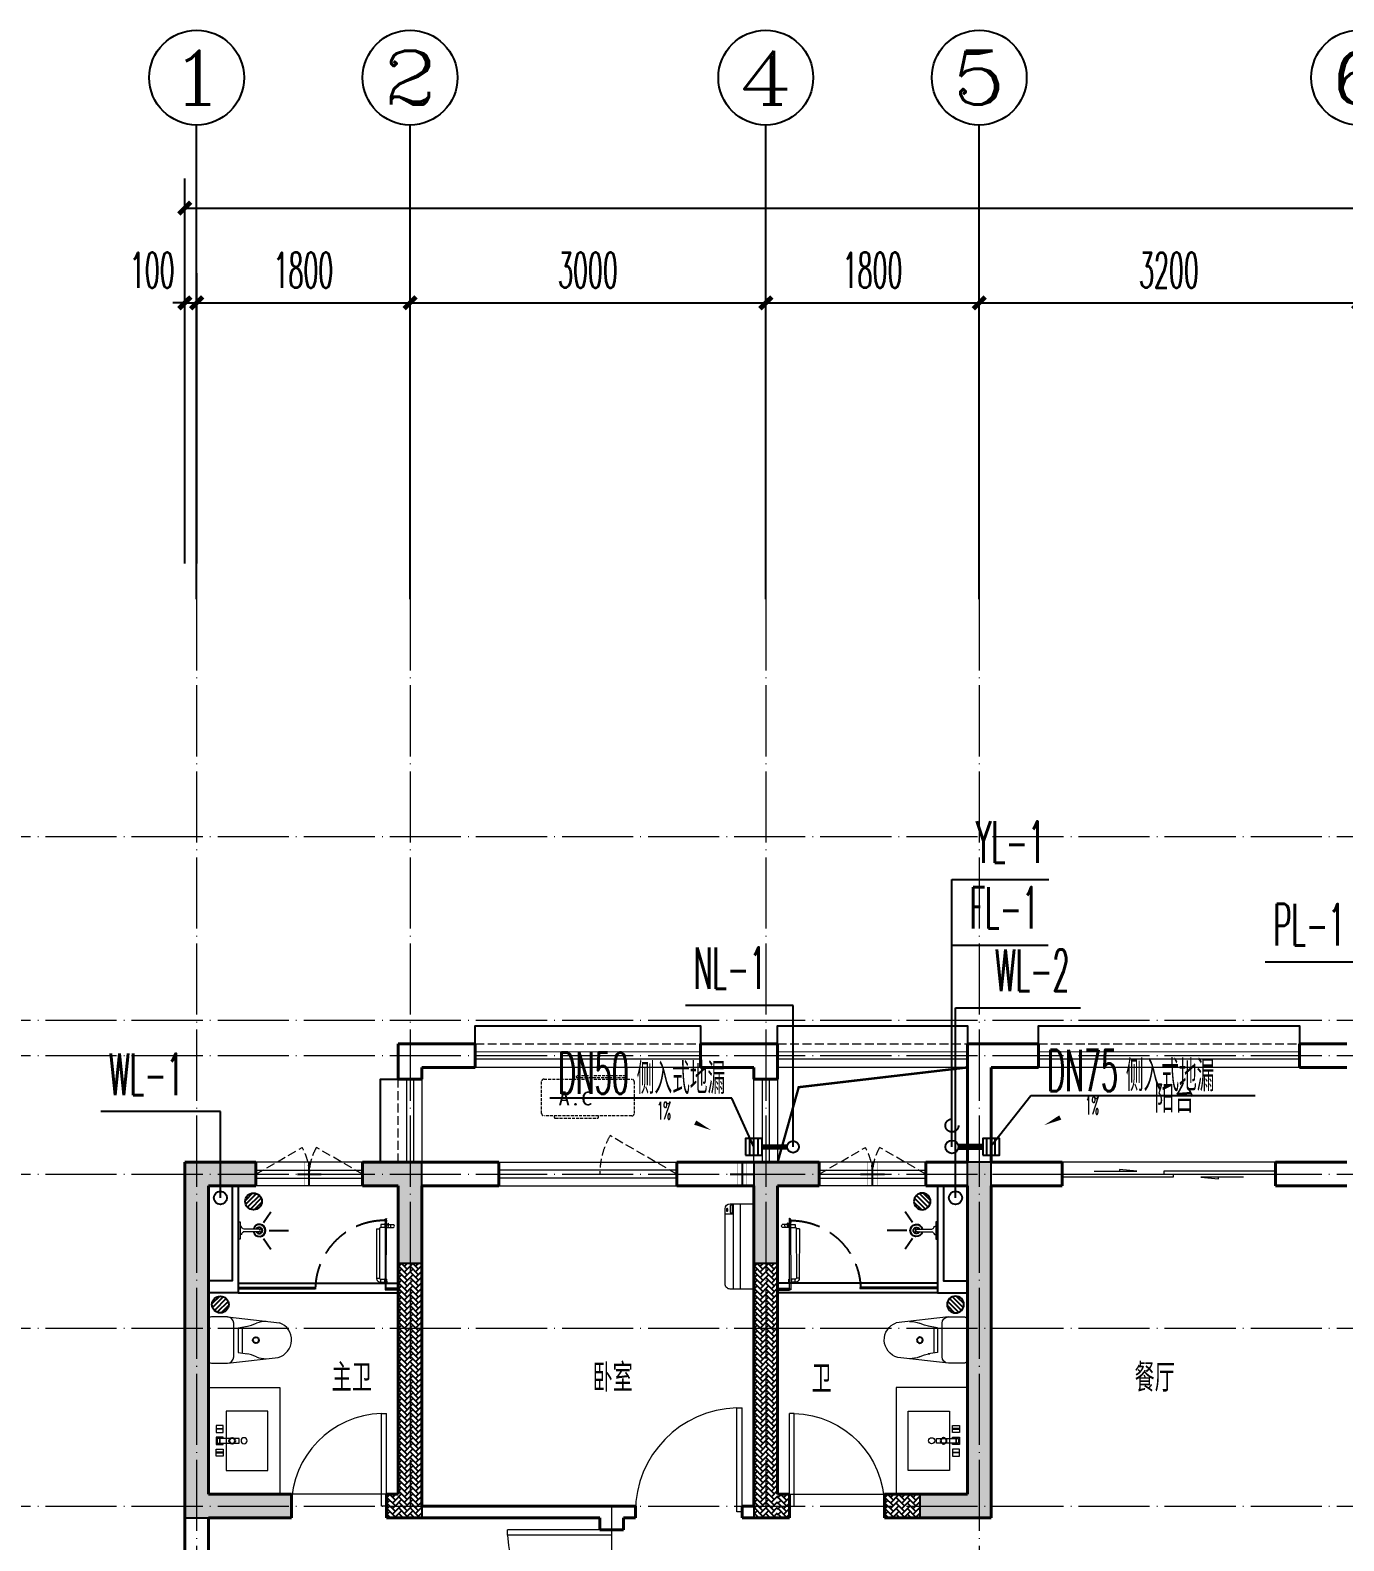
# Model space of a CAD drawing. Extents: x 27938 to 650306, y -92720 to 1524912.
# Drawn here: x 270713 to 281791, y 447639 to 460382 of the extents above; entities that cross this region are included whole.
import ezdxf
from ezdxf.enums import TextEntityAlignment as Align

# ---------------------------------------------------------------- set-up
doc = ezdxf.new("R2010")
doc.units = 0
doc.header["$LTSCALE"] = 1000
doc.header["$MEASUREMENT"] = 0
doc.linetypes.add('DASH', pattern=[0.35, 0.25, -0.1])
doc.linetypes.add('DOTE', pattern=[2.42, 2, -0.2, 0.02, -0.2])
for name, color, linetype in [('AXIS', 3, 'Continuous'), ('AXIS_TEXT', 4, 'Continuous'), ('COLUMN', 9, 'Continuous'), ('DIM_凝结', 3, 'Continuous'), ('DIM_废水', 3, 'Continuous'), ('DIM_污水', 3, 'Continuous'), ('DIM_雨水', 3, 'Continuous'), ('DIM_餐饮排水', 3, 'Continuous'), ('EQUIP_地漏', 7, 'Continuous'), ('EQUIP_污水', 7, 'Continuous'), ('IP-bath&kitchen-JOHNSON', 4, 'Continuous'), ('P-bath&kitchen-JOHNSON', 4, 'Continuous'), ('PIPE-凝结', 150, 'N'), ('PIPE-废水', 31, 'F'), ('PUB_TEXT', 4, 'Continuous'), ('TWT_LEAD', 3, 'Continuous'), ('VPIPE-凝结', 150, 'Continuous'), ('VPIPE-废水', 31, 'Continuous'), ('VPIPE-污水', 2, 'W'), ('VPIPE-雨水', 4, 'DASH'), ('保温', 6, 'Continuous'), ('机电标识类', 1, 'Continuous'), ('看线', 251, 'Continuous')]:
    doc.layers.add(name, color=color, linetype=linetype)
for name, color, linetype, lineweight in [('DOTE', 19, 'DOTE', 9), ('LVTRY', 1, 'Continuous', 13), ('PUB_HATCH', 8, 'Continuous', 9), ('WALL', 9, 'Continuous', 40), ('WINDOW', 8, 'Continuous', 15), ('平面-排水沟', 86, 'Continuous', 15), ('平面-栏杆', 135, 'Continuous', 15), ('平面-看线', 45, 'Continuous', 15), ('平面-空调室内机', 176, 'Continuous', 9), ('平面-空调预留孔', 173, 'Continuous', 15), ('空调', 76, 'Continuous', 13)]:
    doc.layers.add(name, color=color, linetype=linetype, lineweight=lineweight)
doc.styles.add('_TCH_AXIS', font='COMPLEX', dxfattribs={"bigfont": 'GBCBIG'})
doc.styles.add('_TCH_DIM', font='SIMPLEX.shx', dxfattribs={"width": 0.6, "oblique": 10, "bigfont": 'hztxt.shx'})
doc.styles.add('_TCH_DIM_T3', font='SIMPLEX.shx', dxfattribs={"width": 0.494118, "bigfont": 'GBCBIG.shx'})
doc.styles.add('_TWT_SERIAL', font='simplex.shx', dxfattribs={"width": 0.6, "oblique": 10, "height": 3, "bigfont": 'aadri.shx'})
doc.styles.add('COMPLEX', font='COMPLEX')
doc.styles.get("Standard").update_dxf_attribs({"font": 'gbenor.shx', "bigfont": 'gbcbig.shx'})
doc.styles.add('黑体', font='simhei.ttf')
doc.linetypes.add('F', pattern='A,3,-0.2,["F",Standard,S=0.25,R=0,X=-0.1,Y=-0.115],-0.2', length=3.4)
doc.linetypes.add('N', pattern='A,3,-0.2,["N",Standard,S=0.25,R=0,X=-0.1,Y=-0.115],-0.2', length=3.4)
doc.linetypes.add('W', pattern='A,3,-0.2,["W",Standard,S=0.25,R=0,X=-0.1,Y=-0.115],-0.2', length=3.4)
doc.dimstyles.new('_TCH_ARCH&&100', dxfattribs={"dimtxt": 297.5, "dimasz": 100, "dimexe": 250, "dimexo": 300, "dimgap": 126.25, "dimtad": 1, "dimdec": 0, "dimzin": 0, "dimdsep": 46, "dimtxsty": '_TCH_DIM_T3', "dimblk": 'ARCHTICK', "dimcen": 0.09, "dimclrt": 4, "dimazin": 2, "dimtfac": 1, "dimtdec": 0, "dimtix": 1, "dimtmove": 2, "dimatfit": 3, "dimfxl": 1, "dimtolj": 1, "dimtzin": 0, "dimarcsym": 0})

# ---------------------------------------------------------------- blocks, each defined once
blk = doc.blocks.new('rrrrrrrrrrrra')
at = {"color": 0}
for p, q in [((-112, 459), (-112, 324)), ((253, 484), (-87, 484)), ((278, 324), (278, 459)), ((-112, 324), (-64, -103)), ((-59, 271), (224, 271)), ((278, 324), (228, -116)), ((-21, 232), (-34, 154)), ((191, 200), (-26, 200)), ((186, 232), (-21, 232)), ((186, 232), (199, 154))]:
    blk.add_line(p, q, dxfattribs=at)
for centre, radius, start, end in [((-87, 459), 25, 90, 180), ((253, 459), 25, 0, 90), ((-59, 324), 53.3, 180, 270), ((224, 324), 53.3, 270, 0), ((-323, 210), 294, 333.5369, 351.4828), ((488, 210), 294, 188.5172, 206.4631), ((149, -3), 224, 158.5202, 180), ((16, -3), 224, 0, 21.4798), ((84, -64), 153, 195.0773, 340.1181)]:
    blk.add_arc(centre, radius, start, end, dxfattribs=at)
blk = doc.blocks.new('A$C1E0F638F')
at = {"color": 0}
for points in [[(500, 435), (500, 85), (0, 85), (0, 435)], [(270, 30), (230, 30), (230, 195), (270, 195)], [(120, 0), (180, 0), (180, 60), (120, 60)], [(147, 55), (153, 55), (153, 5), (147, 5)], [(230, 30), (270, 30), (270, 10), (230, 10)], [(380, 0), (320, 0), (320, 60), (380, 60)], [(353, 55), (347, 55), (347, 5), (353, 5)]]:
    blk.add_lwpolyline(points, close=True, dxfattribs=at)
blk.add_lwpolyline([(270, 60), (280, 60), (280, 0), (220, 0), (220, 60), (230, 60)], dxfattribs=at)
blk.add_circle((250, 236), 26, dxfattribs=at)
blk = doc.blocks.new('135')
blk.add_hatch(color=0).paths.add_polyline_path([(5, 2), (4, -1), (-5, 2), (-4, 5)])
at = {"color": 0}
for p, q in [((-6, 19), (-3, 19)), ((-3, 19), (-6, 19)), ((-6, 3), (5, -2)), ((-6, 3), (-5, 3)), ((-5, 11), (-5, 31)), ((5, 11), (-5, 11)), ((5, 10), (-5, 10)), ((-5, 3), (-4, 6)), ((-4, 6), (5, 2)), ((0, 0), (0, 39)), ((6, 19), (3, 19)), ((3, 19), (6, 19)), ((4, -1), (5, 2)), ((5, 11), (5, 32)), ((4, -1), (6, -2))]:
    blk.add_line(p, q, dxfattribs=at)
for centre, radius, start, end in [((6, 16), 13.5, 151.0147, 204.8403), ((13, 4), 20.5, 163.0924, 182.0012), ((-6, 4), 1, 184.2275, 248.4661), ((-5, 22), 0.5, 335.7643, 151.0147), ((4, 18), 9.42, 155.7643, 171.9773), ((9, 15), 14.6, 166.278, 198.0953), ((14, 4), 19.5, 163.7443, 182.5269), ((-5, 3), 0.5, 181.9385, 247.2597), ((5, 22), 0.5, 29.8425, 204.574), ((-6, 17), 11.7, 10.475, 24.574), ((-6, 15), 12.4, 338.6449, 16.0476), ((29, 7), 24, 172.9439, 199.2318), ((-6, 16), 13.4, 334.9111, 29.8425), ((26, 6), 20.6, 169.1454, 199.9526), ((6, -1), 1.17, 247.4597, 19.9526), ((6, -1), 0.5, 247.4597, 19.2318)]:
    blk.add_arc(centre, radius, start, end, dxfattribs=at)
blk.add_open_spline([(-5, 31), (-4, 31), (-2, 33), (1, 29), (3, 31), (5, 32)], degree=3, knots=[0, 0, 0, 0, 3.066329, 6.218313, 11.124135, 11.124135, 11.124135, 11.124135], dxfattribs=at)
blk = doc.blocks.new('SDFAWERAWER')
at = {"layer": 'LVTRY', "color": 0}
for p, q in [((593988, -1242191), (593978, -1242214)), ((594017, -1242203), (593988, -1242191)), ((594016, -1242220), (594027, -1242193)), ((594026, -1242204), (594018, -1242222)), ((594023, -1242211), (594030, -1242194)), ((594025, -1242211), (594031, -1242197)), ((594027, -1242193), (594033, -1242195)), ((594030, -1242194), (594031, -1242197)), ((594032, -1242197), (594033, -1242195)), ((594033, -1242195), (594034, -1242197)), ((594034, -1242198), (594034, -1242197)), ((594047, -1242201), (594036, -1242229)), ((594050, -1242202), (594043, -1242218)), ((594047, -1242201), (594050, -1242202)), ((594050, -1242202), (594051, -1242205)), ((593941, -1242210), (593784, -1242595)), ((593965, -1242220), (593807, -1242604)), ((593941, -1242210), (593965, -1242220)), ((594007, -1242226), (593978, -1242214)), ((594016, -1242220), (594022, -1242223)), ((594018, -1242222), (594021, -1242220)), ((594025, -1242211), (594021, -1242220)), ((594023, -1242221), (594022, -1242223)), ((594022, -1242223), (594024, -1242222)), ((594024, -1242221), (594024, -1242222)), ((594028, -1242234), (594078, -1242255)), ((594036, -1242229), (594039, -1242230)), ((594037, -1242211), (594088, -1242232)), ((594039, -1242230), (594045, -1242214)), ((594039, -1242230), (594042, -1242228)), ((594042, -1242228), (594051, -1242205)), ((594057, -1242246), (594067, -1242223)), ((593784, -1242595), (593807, -1242604)), ((593803, -1242641), (593813, -1242618)), ((593803, -1242641), (593833, -1242653)), ((593813, -1242618), (593842, -1242630)), ((593842, -1242630), (593833, -1242653)), ((593834, -1242656), (593833, -1242653)), ((593845, -1242629), (593834, -1242656)), ((593836, -1242657), (593834, -1242656)), ((593848, -1242630), (593836, -1242657)), ((593845, -1242629), (593842, -1242630)), ((593848, -1242630), (593845, -1242629)), ((593847, -1242662), (593858, -1242634)), ((593847, -1242662), (593850, -1242663)), ((593850, -1242663), (593861, -1242635)), ((593852, -1242662), (593862, -1242637)), ((593858, -1242634), (593861, -1242635)), ((593861, -1242635), (593862, -1242637))]:
    blk.add_line(p, q, dxfattribs=at)
blk.add_lwpolyline([(593823, -1242717), (594046, -1242174), (594037, -1242170), (593814, -1242713)], close=True, dxfattribs=at)
blk.add_arc((594075, -1242240), 15.3, 281.7932, 33.7019, dxfattribs=at)
for centre, major_axis, start_param, end_param in [((593974, -1242224), (3.93, 9.6), 0, 1.570796), ((593817, -1242608), (13.5, 33.1), 1.570796, 3.141593), ((593817, -1242608), (3.93, 9.6), 1.570796, 3.141593)]:
    blk.add_ellipse(centre, major_axis=major_axis, ratio=1, start_param=start_param, end_param=end_param, dxfattribs=at)
at = {"layer": 'P-bath&kitchen-JOHNSON', "color": 0, "linetype": 'DASH'}
blk.add_arc((593810, -1242714), 586, 67.5369, 157.1325, dxfattribs=at)
at = {"layer": 'LVTRY', "color": 8, "xscale": -1, "rotation": 157.7329157530927}
blk.add_blockref('135', (594045, -1242162), dxfattribs=at)
blk = doc.blocks.new('A$C5DCB2F21')
at = {"layer": 'IP-bath&kitchen-JOHNSON', "color": 0}
for p, q in [((-68, -213), (-158, -275)), ((68, -213), (158, -275)), ((0, -261), (0, -425))]:
    blk.add_line(p, q, dxfattribs=at)
for centre, major_axis, ratio, start_param, end_param in [((0, -179), (-51, 0), 0.990052, -1.36297, 4.504563), ((0, -178), (-26.8, 0), 0.994812, -1.167677, 4.309269)]:
    blk.add_ellipse(centre, major_axis=major_axis, ratio=ratio, start_param=start_param, end_param=end_param, dxfattribs=at)
at = {"layer": 'LVTRY', "color": 0}
for p, q in [((74, 0), (-74, 0)), ((-10, -174), (-10, -49)), ((11, -174), (11, -49))]:
    blk.add_line(p, q, dxfattribs=at)
blk.add_lwpolyline([(74, 0), (74, -16), (-74, -16), (-74, 0)], dxfattribs=at)
for points in [[(-26, -31, -0.364142), (-38, -16, -0.020495)], [(-10, -49, 0.214893), (-26, -31, 7.649644)], [(11, -49, -0.21439), (26, -31, -7.649644)], [(26, -31, 0.364142), (38, -16, 0.020495)]]:
    blk.add_lwpolyline(points, format="xyb", dxfattribs=at)
blk.add_arc((0, -174), 10.5, 180, 0, dxfattribs=at)
for centre, major_axis, ratio, start_param, end_param in [((0, -181), (53.6, 0), 0.987577, 1.76809, 7.656688), ((-12, -165), (0, 1.43), 0.85, -1.570796, 4.712389), ((-12, -189), (0, 1.43), 0.85, 4.712389, 10.995574), ((12, -165), (0, 1.43), 0.85, 4.712389, 10.995574), ((12, -189), (0, 1.43), 0.85, 4.712389, 10.995574)]:
    blk.add_ellipse(centre, major_axis=major_axis, ratio=ratio, start_param=start_param, end_param=end_param, dxfattribs=at)
blk = doc.blocks.new('GDGDRGDGRD')
at = {"layer": 'IP-bath&kitchen-JOHNSON', "color": 0}
for p, q in [((490533, 524228), (491883, 524228)), ((490533, 524193), (491183, 524193)), ((490533, 524183), (491183, 524183)), ((490533, 524148), (491883, 524148)), ((491183, 524183), (491183, 524193)), ((491883, 524183), (491783, 524183)), ((491783, 524173), (491783, 524183)), ((491883, 524173), (491783, 524173))]:
    blk.add_line(p, q, dxfattribs=at)
for points in [[(490533, 525048), (490533, 524148), (490283, 524148)], [(490483, 525048), (490483, 524248), (490283, 524248)]]:
    blk.add_lwpolyline(points, dxfattribs=at)
at = {"layer": 'LVTRY', "color": 0}
blk.add_lwpolyline([(490883, 522448), (490283, 522448), (490283, 523348), (490883, 523348)], close=True, dxfattribs=at)
at = {"layer": 'IP-bath&kitchen-JOHNSON', "color": 8}
for name, p, rotation in [('A$C5DCB2F21', (490533, 524673), 90.008488524447), ('SDFAWERAWER', (-528536, 1449334), 22.25976934310711)]:
    blk.add_blockref(name, p, dxfattribs=dict(at, rotation=rotation))
at = {"layer": 'LVTRY', "color": 8, "extrusion": (0, 0, -1), "xscale": -1, "zscale": -1, "rotation": 270}
blk.add_blockref('rrrrrrrrrrrra', (-490766, 523666), dxfattribs=at)
at = {"layer": 'LVTRY', "color": 8, "xscale": -1, "rotation": 270}
blk.add_blockref('A$C1E0F638F', (490347, 522649), dxfattribs=at)
blk = doc.blocks.new('FSFSFSFS')
at = {"layer": 'IP-bath&kitchen-JOHNSON', "color": 0}
for p, q in [((496432, 524228), (495082, 524228)), ((495082, 524183), (495182, 524183)), ((495082, 524173), (495182, 524173)), ((496432, 524148), (495082, 524148)), ((495182, 524173), (495182, 524183)), ((496432, 524193), (495782, 524193)), ((495782, 524183), (495782, 524193)), ((496432, 524183), (495782, 524183))]:
    blk.add_line(p, q, dxfattribs=at)
for points in [[(496432, 525048), (496432, 524148), (496682, 524148)], [(496482, 525048), (496482, 524248), (496682, 524248)]]:
    blk.add_lwpolyline(points, dxfattribs=at)
at = {"layer": 'LVTRY', "color": 0}
blk.add_lwpolyline([(496082, 522448), (496682, 522448), (496682, 523348), (496082, 523348)], close=True, dxfattribs=at)
at = {"layer": 'IP-bath&kitchen-JOHNSON', "color": 8, "xscale": -1}
for name, p, rotation in [('SDFAWERAWER', (1515501, 1449334), 337.7402306568929), ('A$C5DCB2F21', (496432, 524673), 269.991511475553)]:
    blk.add_blockref(name, p, dxfattribs=dict(at, rotation=rotation))
at = {"layer": 'LVTRY', "color": 8, "extrusion": (0, 0, -1), "zscale": -1, "rotation": 90.00000000000001}
blk.add_blockref('rrrrrrrrrrrra', (-496199, 523666), dxfattribs=at)
at = {"layer": 'LVTRY', "color": 8, "rotation": 90.00000000000001}
blk.add_blockref('A$C1E0F638F', (496617, 522649), dxfattribs=at)
blk = doc.blocks.new('FGDGDRGSDGDG')
at = {"layer": 'DOTE', "linetype": 'DOTE', "ltscale": 0.3}
for p, q in [((490182, 529998), (490182, 513948)), ((491982, 529998), (491982, 522348)), ((494982, 529998), (494982, 522348)), ((496782, 529998), (496782, 513948)), ((488182, 527998), (546982, 527998)), ((488182, 526448), (546982, 526448)), ((488182, 526148), (546982, 526148)), ((488182, 525148), (546982, 525148)), ((488182, 523848), (546982, 523848)), ((488182, 522348), (546982, 522348)), ((493682, 522348), (493682, 513948))]:
    blk.add_line(p, q, dxfattribs=at)
blk = doc.blocks.new('gdfgdgdgr')
at = {"layer": 'PUB_HATCH'}
for points in [[(477177, 529314), (477177, 526314), (478077, 526314), (478077, 526514), (477377, 526514), (477377, 529114), (477777, 529114), (477777, 529314)], [(478677, 529114), (478977, 529114), (478977, 528464), (479177, 528464), (479177, 529314), (478677, 529314)], [(482527, 529114), (482527, 529314), (481977, 529314), (481977, 528464), (482177, 528464), (482177, 529114)], [(483977, 529314), (483777, 529314), (483777, 529114), (483777, 529114), (483777, 526514), (483377, 526514), (483377, 526314), (483977, 526314)]]:
    blk.add_hatch(color=256, dxfattribs=at).paths.add_polyline_path(points)
at = {"layer": 'COLUMN', "color": 8}
for p, q in [((477177, 529314), (477177, 526314)), ((477777, 529314), (477177, 529314)), ((477777, 529114), (477777, 529314)), ((479177, 529314), (478677, 529314)), ((478677, 529314), (478677, 529114)), ((479177, 528464), (479177, 529314)), ((482527, 529314), (481977, 529314)), ((481977, 529314), (481977, 528464)), ((482527, 529114), (482527, 529314)), ((483977, 529314), (483777, 529314)), ((483777, 529314), (483777, 529114)), ((483977, 526314), (483977, 529314)), ((477377, 526514), (477377, 529114)), ((477377, 529114), (477777, 529114)), ((478677, 529114), (478977, 529114)), ((478977, 529114), (478977, 528464)), ((482177, 528464), (482177, 529114)), ((482177, 529114), (482527, 529114)), ((483777, 529114), (483777, 529114)), ((483777, 529114), (483777, 526514)), ((478977, 528464), (479177, 528464)), ((481977, 528464), (482177, 528464)), ((478077, 526514), (477377, 526514)), ((478077, 526314), (478077, 526514)), ((483777, 526514), (483377, 526514)), ((483377, 526514), (483377, 526314)), ((477177, 526314), (478077, 526314)), ((483377, 526314), (483977, 526314))]:
    blk.add_line(p, q, dxfattribs=at)
blk = doc.blocks.new('dongkong')
at = {"color": 0}
blk.add_wipeout([(-603756, 210771), (-603756, 210571), (-603836, 210571), (-603836, 210771)], dxfattribs=at)
at = {"layer": '机电标识类', "color": 0, "linetype": 'DASH', "ltscale": 400}
for p, q in [((-603896, 210671), (-603696, 210671)), ((-603796, 210771), (-603796, 210571))]:
    blk.add_line(p, q, dxfattribs=at)
at = {"layer": '空调', "color": 0, "linetype": 'DASH', "const_width": 2}
blk.add_lwpolyline([(-603756, 210771), (-603756, 210571), (-603836, 210571), (-603836, 210771)], close=True, dxfattribs=at)
blk = doc.blocks.new('A$C001338C2')
at = {"color": 0}
for p, q in [((0, 249), (0, 22)), ((845, 304), (55, 304)), ((109, 215), (109, 304)), ((900, 22), (900, 249)), ((22, 0), (878, 0))]:
    blk.add_line(p, q, dxfattribs=at)
at = {"color": 0, "lineweight": 5}
for p, q in [((900, 215), (0, 215)), ((900, 143), (0, 143))]:
    blk.add_line(p, q, dxfattribs=at)
at = {"color": 0}
for points in [[(89, 226), (22, 226, -0.414214), (17, 232), (17, 243, -0.414214), (22, 249), (89, 249, -0.414214), (95, 243), (95, 232, -0.414214)], [(73, 275), (57, 275, -0.414214), (51, 281), (51, 283, -0.414214), (57, 289), (73, 289, -0.414214), (79, 283), (79, 281, -0.414214)]]:
    blk.add_lwpolyline(points, format="xyb", close=True, dxfattribs=at)
for centre, radius, start, end in [((55, 249), 55, 90, 180), ((845, 249), 55, 360, 90), ((22, 22), 22, 180, 270), ((878, 22), 22, 270, 360)]:
    blk.add_arc(centre, radius, start, end, dxfattribs=at)
blk = doc.blocks.new('A$C263B1184')
at = {"layer": '保温', "linetype": 'ByBlock', "ltscale": 10}
h = blk.add_hatch(dxfattribs=at)
h.set_pattern_fill('AR-HBONE', color=251, scale=55)
h.set_pattern_definition([(45, (-1020960.394, -343310.663), (0, 47.4157523), [100.584, -33.528]), (135, (-1020936.686, -343286.955), (3e-15, 47.4157523), [100.584, -33.528])])
h.paths.add_polyline_path([(-11700, 6200), (-11700, 8350), (-11900, 8350), (-11900, 6200)])
h = blk.add_hatch(dxfattribs=at)
h.set_pattern_fill('AR-HBONE', color=251, scale=55)
h.set_pattern_definition([(45, (-1017960.394, -343310.663), (0, 47.4157523), [100.584, -33.528]), (135, (-1017936.686, -343286.955), (3e-15, 47.4157523), [100.584, -33.528])])
h.paths.add_polyline_path([(-8700, 6200), (-8700, 8350), (-8900, 8350), (-8900, 6200)])
h = blk.add_hatch(dxfattribs=at)
h.set_pattern_fill('AR-HBONE', color=251, scale=55)
h.set_pattern_definition([(45, (-1021060.394, -345260.66), (0, 47.4157523), [100.584, -33.528]), (135, (-1021036.686, -345236.954), (3e-15, 47.4157523), [100.584, -33.528])])
h.paths.add_polyline_path([(-11900, 6200), (-11900, 6400), (-12000, 6400), (-12000, 6200)])
h = blk.add_hatch(dxfattribs=at)
h.set_pattern_fill('AR-HBONE', color=251, scale=55)
h.set_pattern_definition([(45, (-1017760.394, -345260.66), (0, 47.4157523), [100.584, -33.528]), (135, (-1017736.686, -345236.954), (3e-15, 47.4157523), [100.584, -33.528])])
h.paths.add_polyline_path([(-8600, 6200), (-8600, 6400), (-8700, 6400), (-8700, 6200)])
h = blk.add_hatch(dxfattribs=at)
h.set_pattern_fill('AR-HBONE', color=251, scale=55)
h.set_pattern_definition([(45, (-1016860.394, -345260.66), (0, 47.4157523), [100.584, -33.528]), (135, (-1016836.686, -345236.954), (3e-15, 47.4157523), [100.584, -33.528])])
h.paths.add_polyline_path([(-7500, 6200), (-7500, 6400), (-7800, 6400), (-7800, 6200)])
at = {"layer": '保温', "color": 251, "linetype": 'ByBlock', "ltscale": 10}
for p, q in [((-11700, 6300), (-11700, 6200)), ((-8900, 6300), (-8900, 6200))]:
    blk.add_line(p, q, dxfattribs=at)
blk = doc.blocks.new('A$C12C278E8')
at = {"color": 8}
blk.add_wipeout([(-60, 0), (-60, -200), (-140, -200), (-140, 0)], dxfattribs=at)
at = {"layer": '机电标识类', "color": 8, "linetype": 'DASH', "ltscale": 400}
for p, q in [((-100, 0), (-100, -200)), ((-200, -100), (0, -100))]:
    blk.add_line(p, q, dxfattribs=at)
at = {"layer": '空调', "color": 8, "linetype": 'DASH', "const_width": 2}
blk.add_lwpolyline([(-60, 0), (-60, -200), (-140, -200), (-140, 0)], close=True, dxfattribs=at)
blk = doc.blocks.new('gsergvr')
at = {"layer": '平面-空调预留孔', "color": 0, "linetype": 'DASH', "ltscale": 0.1}
for p, q in [((34075, 17176), (34075, 17166)), ((34085, 17156), (34438, 17156)), ((34448, 17166), (34448, 17176))]:
    blk.add_line(p, q, dxfattribs=at)
blk.add_lwpolyline([(34729, 17176), (33989, 17176, -0.414214), (33969, 17196), (33969, 17466, -0.414214), (33989, 17486), (34729, 17486, -0.414214), (34749, 17466), (34749, 17196, -0.414214)], format="xyb", close=True, dxfattribs=at)
blk.add_lwpolyline([(34679, 17515), (34260, 17515), (34260, 17500), (34679, 17500)], close=True, dxfattribs=at)
for centre, start, end in [((34085, 17166), 180, 270), ((34438, 17166), 270, 0)]:
    blk.add_arc(centre, 10, start, end, dxfattribs=at)
at = {"layer": '平面-空调预留孔', "color": 0, "linetype": 'DASH', "ltscale": 0.1, "style": '黑体', "width": 1.2}
blk.add_text('A.C', height=117, dxfattribs=at).set_placement((34111, 17265))
blk = doc.blocks.new('rtyryrtyeeretee')
at = {"layer": '平面-空调预留孔', "color": 8}
blk.add_blockref('gsergvr', (635673, 326706), dxfattribs=at)
blk = doc.blocks.new('$TwtSys$00000137')
at = {"color": 7}
for p, q in [((-46.875, -93.75), (-46.875, 93.75)), ((0, -93.75), (0, 93.75)), ((46.875, -93.75), (46.875, 93.75))]:
    blk.add_line(p, q, dxfattribs=at)
blk.add_lwpolyline([(-93.75, -93.75), (93.75, -93.75), (93.75, 93.75), (-93.75, 93.75)], close=True, dxfattribs=at)
blk = doc.blocks.new('_ArchTick')
at = {"color": 0, "linetype": 'ByBlock', "const_width": 0.4}
blk.add_lwpolyline([(-0.5, -0.5), (0.5, 0.5)], dxfattribs=at)
blk = doc.blocks.new('*D872')
at = {"layer": 'AXIS', "color": 0, "lineweight": -2}
for p, q in [((272017, 455882), (272017, 458332)), ((272117, 455882), (272117, 458332)), ((272017, 458082), (271917, 458082)), ((272017, 458082), (272117, 458082)), ((272117, 458082), (272217, 458082))]:
    blk.add_line(p, q, dxfattribs=at)
at = {"layer": 'Defpoints', "color": 0}
for p in [(272117, 458082), (272017, 455582), (272117, 455582)]:
    blk.add_point(p, dxfattribs=at)
at = {"layer": 'AXIS', "color": 0, "lineweight": -2, "xscale": 100, "yscale": 100, "zscale": 100}
blk.add_blockref('_ArchTick', (272017, 458082), dxfattribs=at)
at = {"layer": 'AXIS', "color": 0, "lineweight": -2, "xscale": 100, "yscale": 100, "zscale": 100, "rotation": 180}
blk.add_blockref('_ArchTick', (272117, 458082), dxfattribs=at)
at = {"layer": 'AXIS', "color": 4, "insert": (271742, 458357), "char_height": 297.5, "attachment_point": 5, "style": '_TCH_DIM_T3'}
blk.add_mtext('\\A1;100', dxfattribs=at)
blk = doc.blocks.new('*D873')
at = {"layer": 'AXIS', "color": 0, "lineweight": -2}
for p, q in [((272117, 455882), (272117, 458332)), ((273917, 455882), (273917, 458332)), ((272117, 458082), (273917, 458082))]:
    blk.add_line(p, q, dxfattribs=at)
at = {"layer": 'Defpoints', "color": 0}
for p in [(273917, 458082), (272117, 455582), (273917, 455582)]:
    blk.add_point(p, dxfattribs=at)
at = {"layer": 'AXIS', "color": 0, "lineweight": -2, "xscale": 100, "yscale": 100, "zscale": 100, "rotation": 180}
blk.add_blockref('_ArchTick', (272117, 458082), dxfattribs=at)
at = {"layer": 'AXIS', "color": 0, "lineweight": -2, "xscale": 100, "yscale": 100, "zscale": 100}
blk.add_blockref('_ArchTick', (273917, 458082), dxfattribs=at)
at = {"layer": 'AXIS', "color": 4, "insert": (273017, 458357), "char_height": 297.5, "attachment_point": 5, "style": '_TCH_DIM_T3'}
blk.add_mtext('\\A1;1800', dxfattribs=at)
blk = doc.blocks.new('*D874')
at = {"layer": 'AXIS', "color": 0, "lineweight": -2}
for p, q in [((273917, 455882), (273917, 458332)), ((276917, 455882), (276917, 458332)), ((273917, 458082), (276917, 458082))]:
    blk.add_line(p, q, dxfattribs=at)
at = {"layer": 'Defpoints', "color": 0}
for p in [(276917, 458082), (273917, 455582), (276917, 455582)]:
    blk.add_point(p, dxfattribs=at)
at = {"layer": 'AXIS', "color": 0, "lineweight": -2, "xscale": 100, "yscale": 100, "zscale": 100, "rotation": 180}
blk.add_blockref('_ArchTick', (273917, 458082), dxfattribs=at)
at = {"layer": 'AXIS', "color": 0, "lineweight": -2, "xscale": 100, "yscale": 100, "zscale": 100}
blk.add_blockref('_ArchTick', (276917, 458082), dxfattribs=at)
at = {"layer": 'AXIS', "color": 4, "insert": (275417, 458357), "char_height": 297.5, "attachment_point": 5, "style": '_TCH_DIM_T3'}
blk.add_mtext('\\A1;3000', dxfattribs=at)
blk = doc.blocks.new('*D875')
at = {"layer": 'AXIS', "color": 0, "lineweight": -2}
for p, q in [((276917, 455882), (276917, 458332)), ((278717, 455882), (278717, 458332)), ((276917, 458082), (278717, 458082))]:
    blk.add_line(p, q, dxfattribs=at)
at = {"layer": 'Defpoints', "color": 0}
for p in [(278717, 458082), (276917, 455582), (278717, 455582)]:
    blk.add_point(p, dxfattribs=at)
at = {"layer": 'AXIS', "color": 0, "lineweight": -2, "xscale": 100, "yscale": 100, "zscale": 100, "rotation": 180}
blk.add_blockref('_ArchTick', (276917, 458082), dxfattribs=at)
at = {"layer": 'AXIS', "color": 0, "lineweight": -2, "xscale": 100, "yscale": 100, "zscale": 100}
blk.add_blockref('_ArchTick', (278717, 458082), dxfattribs=at)
at = {"layer": 'AXIS', "color": 4, "insert": (277817, 458357), "char_height": 297.5, "attachment_point": 5, "style": '_TCH_DIM_T3'}
blk.add_mtext('\\A1;1800', dxfattribs=at)
blk = doc.blocks.new('*D876')
at = {"layer": 'AXIS', "color": 0, "lineweight": -2}
for p, q in [((278717, 455882), (278717, 458332)), ((281917, 455882), (281917, 458332)), ((278717, 458082), (281917, 458082))]:
    blk.add_line(p, q, dxfattribs=at)
at = {"layer": 'Defpoints', "color": 0}
for p in [(281917, 458082), (278717, 455582), (281917, 455582)]:
    blk.add_point(p, dxfattribs=at)
at = {"layer": 'AXIS', "color": 0, "lineweight": -2, "xscale": 100, "yscale": 100, "zscale": 100, "rotation": 180}
blk.add_blockref('_ArchTick', (278717, 458082), dxfattribs=at)
at = {"layer": 'AXIS', "color": 0, "lineweight": -2, "xscale": 100, "yscale": 100, "zscale": 100}
blk.add_blockref('_ArchTick', (281917, 458082), dxfattribs=at)
at = {"layer": 'AXIS', "color": 4, "insert": (280317, 458357), "char_height": 297.5, "attachment_point": 5, "style": '_TCH_DIM_T3'}
blk.add_mtext('\\A1;3200', dxfattribs=at)
blk = doc.blocks.new('*D884')
at = {"layer": 'AXIS', "color": 0, "lineweight": -2}
for p, q in [((272017, 455882), (272017, 459132)), ((327017, 455882), (327017, 459132)), ((272017, 458882), (327017, 458882))]:
    blk.add_line(p, q, dxfattribs=at)
at = {"layer": 'Defpoints', "color": 0}
for p in [(327017, 458882), (272017, 455582), (327017, 455582)]:
    blk.add_point(p, dxfattribs=at)
at = {"layer": 'AXIS', "color": 0, "lineweight": -2, "xscale": 100, "yscale": 100, "zscale": 100, "rotation": 180}
blk.add_blockref('_ArchTick', (272017, 458882), dxfattribs=at)
at = {"layer": 'AXIS', "color": 0, "lineweight": -2, "xscale": 100, "yscale": 100, "zscale": 100}
blk.add_blockref('_ArchTick', (327017, 458882), dxfattribs=at)
at = {"layer": 'AXIS', "color": 4, "insert": (299517, 459157), "char_height": 297.5, "attachment_point": 5, "style": '_TCH_DIM_T3'}
blk.add_mtext('\\A1;55000', dxfattribs=at)
blk = doc.blocks.new('$WINLIB2D$00000001')
at = {"color": 0}
for points in [[(-0.5, 0.5), (-0.5, -0.5)], [(-0.5, 0.5), (0.5, 0.5)], [(0.5, -0.5), (0.5, 0.5)], [(0.5, 0.1667), (-0.5, 0.1667)], [(0.5, -0.1667), (-0.5, -0.1667)], [(-0.5, -0.5), (0.5, -0.5)]]:
    blk.add_lwpolyline(points, dxfattribs=at)
blk = doc.blocks.new('$DorLib2D$00000001')
for p, q in [((0.45, 0.975), (0.5, 0.975)), ((0.45, 0), (0.45, 0.975)), ((0.5, 0), (0.5, 0.975)), ((0.5, 0), (0.45, 0))]:
    blk.add_line(p, q)
at = {"lineweight": 13}
blk.add_arc((0.475, 0), 0.975, 91.4693, 180, dxfattribs=at)
blk = doc.blocks.new('$DorLib2D$00000131')
at = {"color": 0, "linetype": 'Continuous'}
for p, q in [((0.15, 0.125), (0.2319, 0.1973)), ((0.2319, 0.1973), (0.2319, 0.125)), ((-0.5, 0.125), (-0.5, 0)), ((0.0192, 0.125), (-0.5, 0.125)), ((0.0192, 0), (0.0192, 0.125)), ((0.35, 0.125), (0.15, 0.125)), ((-0.5, 0), (0.0192, 0)), ((-0.024, 0), (0.5, 0)), ((-0.024, -0.125), (-0.024, 0)), ((0.5, 0), (0.5, -0.125)), ((-0.35, -0.125), (-0.15, -0.125)), ((-0.2319, -0.1973), (-0.2319, -0.125)), ((-0.15, -0.125), (-0.2319, -0.1973)), ((0.5, -0.125), (-0.024, -0.125))]:
    blk.add_line(p, q, dxfattribs=at)
blk = doc.blocks.new('_AXISO')
blk.add_circle((0, 0), 0.5)
at = {"layer": 'AXIS_TEXT', "style": 'COMPLEX', "width": 1.041667}
blk.add_attdef('A', text='', height=0.56, dxfattribs=at).set_placement((-0.25, -0.28), (0.25, -0.28), align=Align.FIT)
blk = doc.blocks.new('$TwtSys$00000141')
for p, q in [((-141, 12), (-15, 138)), ((-141, 12), (-15, 138)), ((-131, -53), (53, 131)), ((-131, -53), (53, 131)), ((-100, -100), (100, 100)), ((-100, -100), (100, 100)), ((-49, -131), (131, 49)), ((-49, -131), (131, 49)), ((17, -138), (138, -17)), ((17, -138), (138, -17))]:
    blk.add_line(p, q)
blk.add_circle((0, 0), 141)
blk.add_circle((0, 0), 141)
blk = doc.blocks.new('$TwtSys$00000147')
blk.add_circle((0, 0, 0), 25)

msp = doc.modelspace()

# ---------------------------------------------------------------- linework, layer by layer
at = {"layer": 'AXIS'}
for p, q in [((272116.6, 455582.1), (272116.6, 459582.1)), ((273916.6, 455582.1), (273916.6, 459582.1)), ((276916.6, 455582.1), (276916.6, 459582.1)), ((278716.6, 455582.1), (278716.6, 459582.1))]:
    msp.add_line(p, q, dxfattribs=at)
at = {"layer": 'DIM_凝结'}
for p, q in [((277146.3, 452154.7), (276239.4, 452154.7)), ((277146.3, 450962.1), (277146.3, 452154.7))]:
    msp.add_line(p, q, dxfattribs=at)
at = {"layer": 'DIM_废水'}
for p, q in [((278486.6, 450962.1), (278486.6, 452663.3)), ((278486.6, 452663.3), (279297.3, 452663.3))]:
    msp.add_line(p, q, dxfattribs=at)
at = {"layer": 'DIM_污水'}
for p, q in [((278516.6, 452136.1), (279571.8, 452136.1)), ((272316.6, 451259), (271309.7, 451259)), ((272316.6, 450532.1), (272316.6, 451259))]:
    msp.add_line(p, q, dxfattribs=at)
at = {"layer": 'DIM_雨水'}
for p, q in [((278486.6, 451142.1), (278486.6, 453218.7)), ((278486.6, 453218.7), (279303.3, 453218.7))]:
    msp.add_line(p, q, dxfattribs=at)
at = {"layer": 'DIM_餐饮排水'}
msp.add_line((282116.6, 452521.3), (281128.9, 452521.3), dxfattribs=at)
at = {"layer": 'PIPE-凝结', "const_width": 45}
msp.add_lwpolyline([(277096.3, 450962.1), (276886.3, 450962.1)], dxfattribs=at)
at = {"layer": 'PIPE-废水', "const_width": 55}
msp.add_lwpolyline([(278541.6, 450962.1), (278746.3, 450962.1)], dxfattribs=at)
at = {"layer": 'TWT_LEAD'}
for p, q in [((276630, 451373.4), (275094.2, 451373.4)), ((276816.3, 450962.1), (276630, 451373.4)), ((278816.6, 450971.6), (279152, 451396.1)), ((279152, 451396.1), (281045.2, 451396.1))]:
    msp.add_line(p, q, dxfattribs=at)
at = {"layer": 'VPIPE-凝结'}
msp.add_circle((277146.3, 450962.1), 50, dxfattribs=at)
at = {"layer": 'VPIPE-废水'}
msp.add_circle((278486.6, 450962.1), 55, dxfattribs=at)
at = {"layer": 'VPIPE-污水'}
msp.add_circle((272316.6, 450532.1), 55, dxfattribs=at)
at = {"layer": 'VPIPE-雨水'}
msp.add_circle((278486.6, 451142.1), 55, dxfattribs=at)
at = {"layer": 'WALL', "color": 8}
for p, q in [((274466.5, 451832.1), (273816.6, 451832.1)), ((273816.6, 451832.1), (273816.6, 451532.1)), ((274466.5, 451632.1), (274466.5, 451832.1)), ((277016.6, 451832.1), (276366.5, 451832.1)), ((276366.5, 451632.1), (276366.5, 451832.1)), ((277016.6, 451832.1), (277016.6, 451532.1)), ((279216.6, 451832.1), (278616.6, 451832.1)), ((279216.6, 451632.1), (279216.6, 451832.1)), ((281816.6, 451832.1), (281416.6, 451832.1)), ((281416.6, 451632.1), (281416.6, 451832.1)), ((274466.5, 451632.1), (274016.6, 451632.1)), ((274016.6, 451632.1), (274016.6, 451532.1)), ((276816.6, 451632.1), (276366.5, 451632.1)), ((276816.6, 451632.1), (276816.6, 451532.1)), ((279216.6, 451632.1), (278816.6, 451632.1)), ((281816.6, 451632.1), (281416.6, 451632.1)), ((274016.6, 451532.1), (273816.6, 451532.1)), ((277016.6, 451532.1), (276816.6, 451532.1)), ((272016.6, 450832.1), (272016.6, 447932.1)), ((272616.6, 450832.1), (272016.6, 450832.1)), ((272616.6, 450632.1), (272616.6, 450832.1)), ((273916.6, 450832.1), (273516.6, 450832.1)), ((273516.6, 450832.1), (273516.6, 450632.1)), ((274666.5, 450832.1), (273916.6, 450832.1)), ((274666.5, 450632.1), (274666.5, 450832.1)), ((276166.5, 450832.1), (276166.5, 450632.1)), ((272216.6, 450632.1), (272216.6, 448032.1)), ((272216.6, 450632.1), (272616.6, 450632.1)), ((273516.6, 450632.1), (273816.6, 450632.1)), ((273816.6, 450632.1), (273816.6, 448032.1)), ((274016.6, 450632.1), (274666.5, 450632.1)), ((274016.6, 450632.1), (274016.6, 447932.1)), ((272016.6, 447932.1), (272016.6, 442632.1)), ((272916.6, 448032.1), (272216.6, 448032.1)), ((272916.6, 447832.1), (272916.6, 448032.1)), ((273816.6, 448032.1), (273716.6, 448032.1)), ((273716.6, 448032.1), (273716.6, 447832.1)), ((275616.6, 447932.1), (274016.6, 447932.1)), ((275816.6, 447932.1), (275616.6, 447932.1)), ((275816.6, 447832.1), (275816.6, 447932.1)), ((276816.6, 447932.1), (276716.6, 447932.1)), ((276716.6, 447932.1), (276716.6, 447832.1)), ((277116.6, 448032.1), (277016.6, 448032.1)), ((277116.6, 447832.1), (277116.6, 448032.1)), ((278616.6, 448032.1), (277916.6, 448032.1)), ((277916.6, 448032.1), (277916.6, 447832.1)), ((272216.6, 447832.1), (272216.6, 442832.1)), ((272216.6, 447832.1), (272916.6, 447832.1)), ((273716.6, 447832.1), (273916.6, 447832.1)), ((275516.6, 447832.1), (273916.6, 447832.1)), ((275516.6, 447832.1), (275516.6, 447732.1)), ((275716.6, 447832.1), (275816.6, 447832.1)), ((275716.6, 447732.1), (275716.6, 447832.1)), ((276716.6, 447832.1), (276916.6, 447832.1)), ((276916.6, 447832.1), (277116.6, 447832.1)), ((277916.6, 447832.1), (278816.6, 447832.1)), ((275516.6, 447732.1), (275716.6, 447732.1))]:
    msp.add_line(p, q, dxfattribs=at)
at = {"layer": 'WINDOW'}
for p, q in [((273716.6, 448032.1), (272916.6, 448032.1)), ((277116.6, 448032.1), (277916.6, 448032.1))]:
    msp.add_line(p, q, dxfattribs=at)
at = {"layer": 'WINDOW', "color": 8, "linetype": 'DASH', "ltscale": 0.3}
msp.add_lwpolyline([(276166.5, 450732.1), (275603.4, 451056.7, 0.1314846), (275516.5, 450732.1)], format="xyb", dxfattribs=at)
at = {"layer": '平面-排水沟', "color": 8}
for points in [[(276170.4, 451238.9, 0, 0, 0), (276456.5, 451102.1, 0, 40, 0), (276321.2, 451166.8, 0, 0, 0)], [(279551.1, 451281.8, 0, 0, 0), (279265, 451145, 0, 40, 0), (279400.3, 451209.7, 0, 0, 0)]]:
    msp.add_lwpolyline(points, format="xyseb", dxfattribs=at)
at = {"layer": '平面-栏杆', "color": 8}
for points in [[(276366.5, 451762.1), (274466.5, 451762.4)], [(278616.6, 451762.1), (277016.6, 451762.4)], [(281416.6, 451762.1), (279216.6, 451762.4)], [(276366.5, 451702.1), (274466.5, 451702.4)], [(278616.6, 451702.1), (277016.6, 451702.4)], [(281416.6, 451702.1), (279216.6, 451702.4)], [(273886.9, 451532.1), (273886.6, 450832.1)], [(273946.9, 451532.1), (273946.6, 450832.1)], [(276886.6, 451532.1), (276886.3, 450832.1)], [(276946.6, 451532.1), (276946.3, 450832.1)]]:
    msp.add_lwpolyline(points, dxfattribs=at)
at = {"layer": '平面-看线', "color": 8, "linetype": 'DASH', "ltscale": 0.3}
for p, q in [((274466.5, 451832.4), (276366.5, 451832.1)), ((277016.6, 451832.4), (278616.6, 451832.1)), ((279216.6, 451832.4), (281416.6, 451832.1)), ((273816.6, 450832.1), (273816.9, 451532.1))]:
    msp.add_line(p, q, dxfattribs=at)
at = {"layer": '平面-看线', "color": 8}
msp.add_line((276816.3, 450832.1), (276816.6, 451532.1), dxfattribs=at)
for points in [[(276366.5, 451632.1), (274466.5, 451632.4)], [(278616.6, 451632.1), (277016.6, 451632.4)], [(281416.6, 451632.1), (279216.6, 451632.4)], [(274016.9, 451532.1), (274016.6, 450832.1)], [(277016.6, 451532.1), (277016.3, 450832.1)]]:
    msp.add_lwpolyline(points, dxfattribs=at)
at = {"layer": '看线', "color": 8, "ltscale": 0.5}
for points in [[(274466.5, 451832.1), (274466.5, 451982.1), (276366.5, 451982.1), (276366.5, 451832.1)], [(277016.6, 451832.1), (277016.6, 451982.1), (278616.6, 451982.1), (278616.6, 451832.1)], [(279216.6, 451832.1), (279216.6, 451982.1), (281416.6, 451982.1), (281416.6, 451832.1)], [(273666.9, 450832.1), (273666.9, 451532.1), (273816.9, 451532.1)]]:
    msp.add_lwpolyline(points, dxfattribs=at)

# ---------------------------------------------------------------- block references
msp.add_blockref('FGDGDRGSDGDG', (-218065.9, -74416.4))
at = {"color": 8}
for name, p in [('gdfgdgdgr', (-205160.8, -78481.8)), ('rtyryrtyeeretee', (-394615.5, 107341.1)), ('GDGDRGDGRD', (-218065.9, -74416.4)), ('FSFSFSFS', (-218065.9, -74416.4))]:
    msp.add_blockref(name, p, dxfattribs=at)
at = {"layer": 'AXIS'}
ref = msp.add_blockref('_AXISO', (272116.6, 459982.1), dxfattribs=dict(at, xscale=800, yscale=800, zscale=800))
ref.add_attrib('A', '1', dxfattribs={"layer": 'AXIS_TEXT', "height": 452.5, "style": '_TCH_AXIS', "width": 2.333333}).set_placement((271890.3, 459755.8), (272342.9, 459755.8), align=Align.FIT)
ref = msp.add_blockref('_AXISO', (273916.6, 459982.1), dxfattribs=dict(at, xscale=800, yscale=800, zscale=800))
ref.add_attrib('A', '2', dxfattribs={"layer": 'AXIS_TEXT', "height": 452.5, "style": '_TCH_AXIS', "width": 1.5}).set_placement((273690.3, 459755.8), (274142.9, 459755.8), align=Align.FIT)
ref = msp.add_blockref('_AXISO', (276916.6, 459982.1), dxfattribs=dict(at, xscale=800, yscale=800, zscale=800))
ref.add_attrib('A', '4', dxfattribs={"layer": 'AXIS_TEXT', "height": 452.5, "style": '_TCH_AXIS', "width": 1.3125}).set_placement((276690.3, 459755.8), (277142.9, 459755.8), align=Align.FIT)
ref = msp.add_blockref('_AXISO', (278716.6, 459982.1), dxfattribs=dict(at, xscale=800, yscale=800, zscale=800))
ref.add_attrib('A', '5', dxfattribs={"layer": 'AXIS_TEXT', "height": 452.5, "style": '_TCH_AXIS', "width": 1.5}).set_placement((278490.3, 459755.8), (278942.9, 459755.8), align=Align.FIT)
ref = msp.add_blockref('_AXISO', (281916.6, 459982.1), dxfattribs=dict(at, xscale=800, yscale=800, zscale=800))
ref.add_attrib('A', '6', dxfattribs={"layer": 'AXIS_TEXT', "height": 452.5, "style": '_TCH_AXIS', "width": 1.5}).set_placement((281690.3, 459755.8), (282142.9, 459755.8), align=Align.FIT)
at = {"layer": 'EQUIP_地漏', "xscale": 0.5, "yscale": 0.5, "zscale": 0.5, "rotation": 180}
for p in [(272596.7, 450502.1), (272316.6, 449631.8)]:
    msp.add_blockref('$TwtSys$00000141', p, dxfattribs=at)
at = {"layer": 'EQUIP_地漏', "xscale": 0.5, "yscale": -0.5, "zscale": 0.5}
msp.add_blockref('$TwtSys$00000141', (278516.6, 449631.8), dxfattribs=at)
at = {"layer": 'EQUIP_污水'}
for p in [(272616.7, 449331.9), (272416.7, 448482.1)]:
    msp.add_blockref('$TwtSys$00000147', p, dxfattribs=at)
at = {"layer": 'EQUIP_污水', "yscale": -1, "rotation": 180}
for p in [(278216.5, 449331.9), (278416.5, 448482.1)]:
    msp.add_blockref('$TwtSys$00000147', p, dxfattribs=at)
at = {"layer": 'WINDOW'}
for name, p, xscale, yscale, zscale, rotation in [('$WINLIB2D$00000001', (275416.5, 450732.1), -1500, 200, -1500, 180), ('$DorLib2D$00000001', (273316.6, 447932.1), -800, -800, -800, 180), ('$DorLib2D$00000001', (276266.6, 447882.1), -900, -900, -900, 180), ('$DorLib2D$00000001', (277516.6, 447932.1), -800, 800, -800, 1.247309936305199e-08), ('$DorLib2D$00000001', (275616.6, 447282.1), -900, -900, -900, 270)]:
    msp.add_blockref(name, p, dxfattribs=dict(at, xscale=xscale, yscale=yscale, zscale=zscale, rotation=rotation))
at = {"layer": '平面-空调预留孔', "color": 8, "xscale": -0.8000000000465648, "yscale": 0.8000000000465648, "zscale": 0.8000000000465646, "rotation": 89.99999976656984}
msp.add_blockref('A$C001338C2', (276816.5, 450482.4), dxfattribs=at)

# ---------------------------------------------------------------- texts
at = {"layer": 'DIM_凝结', "color": 7, "style": '_TWT_SERIAL', "width": 0.48}
msp.add_text('NL-1', height=350, dxfattribs=at).set_placement((276309.4, 452294.7))
at = {"layer": 'DIM_废水', "color": 7, "style": '_TWT_SERIAL', "width": 0.48}
msp.add_text('FL-1', height=350, dxfattribs=at).set_placement((278637.5, 452803.3))
at = {"layer": 'DIM_污水', "color": 7, "style": '_TWT_SERIAL', "width": 0.48}
for s, p in [('WL-2', (278851.9, 452276.1)), ('WL-1', (271379.7, 451399))]:
    msp.add_text(s, height=350, dxfattribs=at).set_placement(p)
at = {"layer": 'DIM_雨水', "color": 7, "style": '_TWT_SERIAL', "width": 0.48}
msp.add_text('YL-1', height=350, dxfattribs=at).set_placement((278689.3, 453358.7))
at = {"layer": 'DIM_餐饮排水', "color": 7, "style": '_TWT_SERIAL', "width": 0.48}
msp.add_text('PL-1', height=350, dxfattribs=at).set_placement((281198.9, 452661.3))
at = {"layer": 'PUB_TEXT', "color": 8}
for s, height, p in [('阳台', 236.31, (280192.2, 451249.4)), ('主卫', 236.31, (273255.2, 448896.4)), ('卧室', 236.31, (275455.2, 448896.4)), ('卫', 236.3, (277303, 448887.4)), ('餐厅', 236.31, (280026.5, 448896.4))]:
    msp.add_text(s, height=height, dxfattribs=at).set_placement(p)
at = {"layer": 'TWT_LEAD', "color": 7, "style": '_TWT_SERIAL'}
for s, height, width, p in [('DN50', 350, 0.48, (275164.2, 451408.4)), ('DN75', 350, 0.48, (279290, 451431.1)), ('侧入式地漏', 261.81, 0.6, (275828.2, 451408.4)), ('侧入式地漏', 261.81, 0.6, (279954, 451431.1))]:
    msp.add_text(s, height=height, dxfattribs=dict(at, width=width)).set_placement(p)
at = {"layer": '平面-排水沟', "color": 8, "style": '_TCH_DIM', "width": 0.423529}
for p in [(279609.8, 451235.5), (275998.5, 451192.6)]:
    msp.add_text('1%', height=148.75, dxfattribs=at).set_placement(p)

# ---------------------------------------------------------------- dimensions: what is measured, and where the dimension line sits
at = {"layer": 'AXIS'}
for p1, p2, distance, picture, middle in [((272016.6, 455582.1), (327016.6, 455582.1), 3300, '*D884', (299516.6, 459157.1)), ((272116.6, 455582.1), (273916.6, 455582.1), 2500, '*D873', (273016.6, 458357.1)), ((273916.6, 455582.1), (276916.6, 455582.1), 2500, '*D874', (275416.6, 458357.1)), ((276916.6, 455582.1), (278716.6, 455582.1), 2500, '*D875', (277816.6, 458357.1)), ((278716.6, 455582.1), (281916.6, 455582.1), 2500, '*D876', (280316.6, 458357.1))]:
    dim = msp.add_aligned_dim(p1=p1, p2=p2, distance=distance, dimstyle='_TCH_ARCH&&100', dxfattribs=at)
    dim.commit()
    dim.dimension.update_dxf_attribs({"geometry": picture, "text_midpoint": middle})
dim = msp.add_linear_dim(base=(272116.6, 458082.1), p1=(272016.6, 455582.1), p2=(272116.6, 455582.1), angle=0, dimstyle='_TCH_ARCH&&100', dxfattribs=at)
dim.commit()
dim.dimension.update_dxf_attribs({"geometry": '*D872', "text_midpoint": (271741.6, 458357.1), "dimtype": 129})

# ---------------------------------------------------------------- next in the draw order: block references
at = {"layer": '平面-空调室内机', "color": 8, "ltscale": 0.3, "xscale": -1, "rotation": 180}
for p in [(876862.6, 661403), (881612.6, 661402.9)]:
    msp.add_blockref('dongkong', p, dxfattribs=at)

# ---------------------------------------------------------------- next in the draw order: linework, layer by layer
at = {"layer": 'WINDOW', "color": 8, "linetype": 'DASH', "ltscale": 0.3}
for points in [[(272616.6, 450732.1), (273006.3, 450957, -0.1316053), (273066.6, 450732.1)], [(273516.6, 450732.1), (273126.8, 450957, 0.1316053), (273066.6, 450732.1)], [(277366.6, 450732.1), (277756.3, 450957, -0.1316053), (277816.6, 450732.1)], [(278266.6, 450732.1), (277876.8, 450957, 0.1316053), (277816.6, 450732.1)]]:
    msp.add_lwpolyline(points, format="xyb", dxfattribs=at)

# ---------------------------------------------------------------- next in the draw order: block references
at = {"color": 8}
msp.add_blockref('A$C263B1184', (285716.6, 441632.1), dxfattribs=at)
at = {"layer": 'WINDOW', "xscale": 900, "yscale": 200, "zscale": 900, "rotation": 180}
msp.add_blockref('$WINLIB2D$00000001', (273066.6, 450732.1), dxfattribs=at)

# ---------------------------------------------------------------- next in the draw order: block references
at = {"color": 8}
msp.add_blockref('A$C12C278E8', (276816.3, 450832.1), dxfattribs=at)

# ---------------------------------------------------------------- next in the draw order: linework, layer by layer
at = {"color": 8, "const_width": 20}
msp.add_lwpolyline([(277016.3, 450832.1), (277194.5, 451465.5), (278616.6, 451632.1)], dxfattribs=at)
at = {"layer": 'DIM_污水'}
msp.add_line((278516.6, 450532.1), (278516.6, 452136.1), dxfattribs=at)
at = {"layer": 'VPIPE-污水'}
msp.add_circle((278516.6, 450532.1), 55, dxfattribs=at)
at = {"layer": 'WALL', "color": 8}
for p, q in [((278616.6, 451832.1), (278616.6, 450832.1)), ((278816.6, 451632.1), (278816.6, 450832.1)), ((276916.6, 450832.1), (276166.5, 450832.1)), ((277366.6, 450832.1), (276916.6, 450832.1)), ((277366.6, 450632.1), (277366.6, 450832.1)), ((278616.6, 450832.1), (278266.6, 450832.1)), ((278266.6, 450832.1), (278266.6, 450632.1)), ((279416.6, 450832.1), (278816.6, 450832.1)), ((279416.6, 450632.1), (279416.6, 450832.1)), ((281816.6, 450832.1), (281216.6, 450832.1)), ((281216.6, 450832.1), (281216.6, 450632.1)), ((276166.5, 450632.1), (276816.6, 450632.1)), ((276816.6, 450632.1), (276816.6, 447932.1)), ((277016.6, 450632.1), (277366.6, 450632.1)), ((277016.6, 450632.1), (277016.6, 448032.1)), ((278266.6, 450632.1), (278616.6, 450632.1)), ((278616.6, 450632.1), (278616.6, 448032.1)), ((278816.6, 450632.1), (279416.6, 450632.1)), ((278816.6, 450632.1), (278816.6, 447832.1)), ((281216.6, 450632.1), (281816.6, 450632.1))]:
    msp.add_line(p, q, dxfattribs=at)
at = {"layer": 'WINDOW'}
msp.add_line((281216.6, 450832.1), (279416.6, 450832.1), dxfattribs=at)

# ---------------------------------------------------------------- next in the draw order: block references
at = {"layer": 'EQUIP_地漏'}
for name, p, xscale, yscale, zscale in [('$TwtSys$00000137', (276816.3, 450962.1), 0.75, 0.75, 0.75), ('$TwtSys$00000137', (278816.6, 450962.1), 0.75, 0.75, 0.75), ('$TwtSys$00000141', (278236.5, 450502.1), 0.5, -0.5, 0.5)]:
    msp.add_blockref(name, p, dxfattribs=dict(at, xscale=xscale, yscale=yscale, zscale=zscale))
at = {"layer": 'WINDOW', "yscale": 200, "rotation": 180}
for name, p, xscale, zscale in [('$WINLIB2D$00000001', (277816.6, 450732.1), 900, 900), ('$DorLib2D$00000131', (280316.6, 450732.1), -1800, -1800)]:
    msp.add_blockref(name, p, dxfattribs=dict(at, xscale=xscale, zscale=zscale))

doc.saveas('drawing.dxf')
